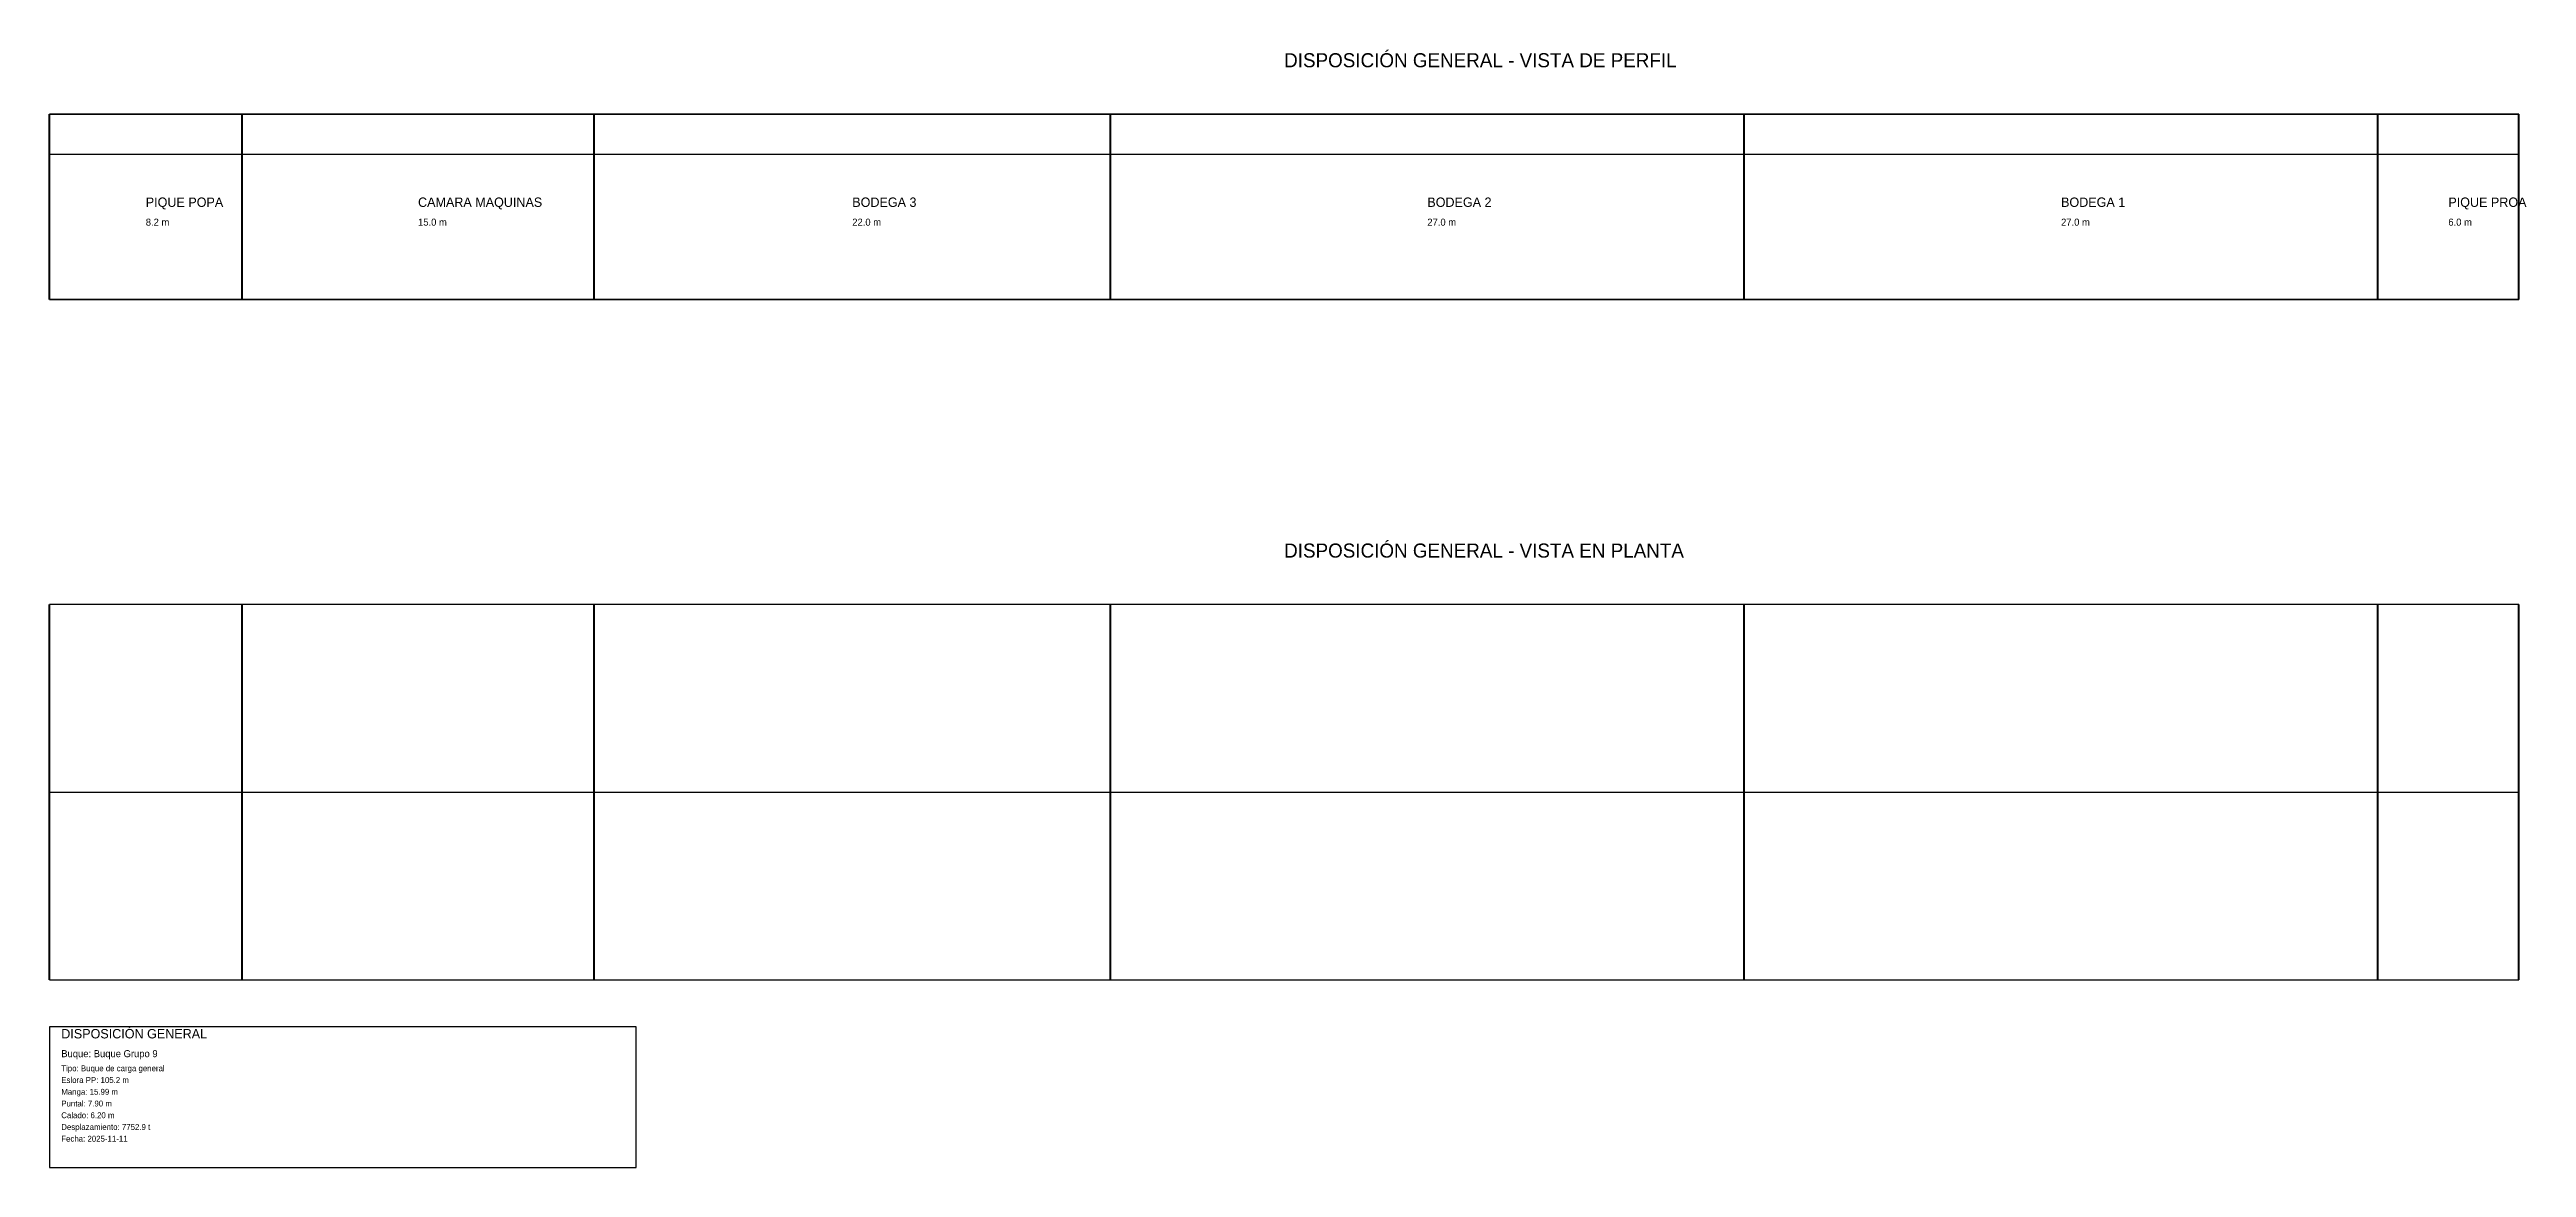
# Model space of a CAD drawing. Header units: metres. Extents: x 0 to 106, y -37 to 11.
import ezdxf

# ---------------------------------------------------------------- set-up
doc = ezdxf.new("R2010")
doc.units = ezdxf.units.M
for name, color, linetype in [('CUBIERTAS', 6, 'Continuous'), ('EJES', 1, 'Continuous'), ('ESTRUCTURA', 2, 'Continuous'), ('MAMPAROS', 5, 'Continuous'), ('TEXTO', 8, 'Continuous')]:
    doc.layers.add(name, color=color, linetype=linetype)

msp = doc.modelspace()

# ---------------------------------------------------------------- linework, layer by layer
at = {"layer": 'CUBIERTAS', "color": 6, "lineweight": 35}
msp.add_line((0, 7.9), (105.2, 7.9), dxfattribs=at)
at = {"layer": 'EJES', "color": 1}
msp.add_line((0, -20.99), (105.2, -20.99), dxfattribs=at)
at = {"layer": 'ESTRUCTURA', "color": 4}
msp.add_line((0, 6.2), (105.2, 6.2), dxfattribs=at)
at = {"layer": 'ESTRUCTURA', "color": 2, "lineweight": 35}
msp.add_line((0, 0), (105.2, 0), dxfattribs=at)
at = {"layer": 'ESTRUCTURA', "color": 2}
msp.add_lwpolyline([(0, -28.985), (105.2, -28.985), (105.2, -12.995), (0, -12.995), (0, -28.985)], dxfattribs=at)
at = {"layer": 'MAMPAROS', "color": 5, "lineweight": 50}
for p, q in [((0, 0), (0, 7.9)), ((8.2, 0), (8.2, 7.9)), ((8.2, 0), (8.2, 7.9)), ((23.2, 0), (23.2, 7.9)), ((23.2, 0), (23.2, 7.9)), ((45.2, 0), (45.2, 7.9)), ((45.2, 0), (45.2, 7.9)), ((72.2, 0), (72.2, 7.9)), ((72.2, 0), (72.2, 7.9)), ((99.2, 0), (99.2, 7.9)), ((99.2, 0), (99.2, 7.9)), ((105.2, 0), (105.2, 7.9)), ((0, -28.985), (0, -12.995)), ((8.2, -28.985), (8.2, -12.995)), ((8.2, -28.985), (8.2, -12.995)), ((23.2, -28.985), (23.2, -12.995)), ((23.2, -28.985), (23.2, -12.995)), ((45.2, -28.985), (45.2, -12.995)), ((45.2, -28.985), (45.2, -12.995)), ((72.2, -28.985), (72.2, -12.995)), ((72.2, -28.985), (72.2, -12.995)), ((99.2, -28.985), (99.2, -12.995)), ((99.2, -28.985), (99.2, -12.995)), ((105.2, -28.985), (105.2, -12.995))]:
    msp.add_line(p, q, dxfattribs=at)
at = {"layer": 'TEXTO', "color": 8}
msp.add_lwpolyline([(0, -36.985), (25, -36.985), (25, -30.985), (0, -30.985), (0, -36.985)], dxfattribs=at)

# ---------------------------------------------------------------- texts
for s, height, p in [('DISPOSICIÓN GENERAL - VISTA DE PERFIL', 0.6, (52.6, 9.9)), ('PIQUE POPA', 0.4, (4.1, 3.95)), ('CAMARA MAQUINAS', 0.4, (15.7, 3.95)), ('BODEGA 3', 0.4, (34.2, 3.95)), ('BODEGA 2', 0.4, (58.7, 3.95)), ('BODEGA 1', 0.4, (85.7, 3.95)), ('PIQUE PROA', 0.4, (102.2, 3.95)), ('8.2 m', 0.3, (4.1, 3.15)), ('15.0 m', 0.3, (15.7, 3.15)), ('22.0 m', 0.3, (34.2, 3.15)), ('27.0 m', 0.3, (58.7, 3.15)), ('27.0 m', 0.3, (85.7, 3.15)), ('6.0 m', 0.3, (102.2, 3.15)), ('DISPOSICIÓN GENERAL - VISTA EN PLANTA', 0.6, (52.6, -10.995)), ('DISPOSICIÓN GENERAL', 0.4, (0.5, -31.485)), ('Tipo: Buque de carga general', 0.25, (0.5, -32.885)), ('Buque: Buque Grupo 9', 0.3, (0.5, -32.285)), ('Eslora PP: 105.2 m', 0.25, (0.5, -33.385)), ('Manga: 15.99 m', 0.25, (0.5, -33.885)), ('Calado: 6.20 m', 0.25, (0.5, -34.885)), ('Puntal: 7.90 m', 0.25, (0.5, -34.385)), ('Desplazamiento: 7752.9 t', 0.25, (0.5, -35.385)), ('Fecha: 2025-11-11', 0.25, (0.5, -35.885))]:
    msp.add_text(s, height=height, dxfattribs=at).set_placement(p)

doc.saveas('drawing.dxf')
